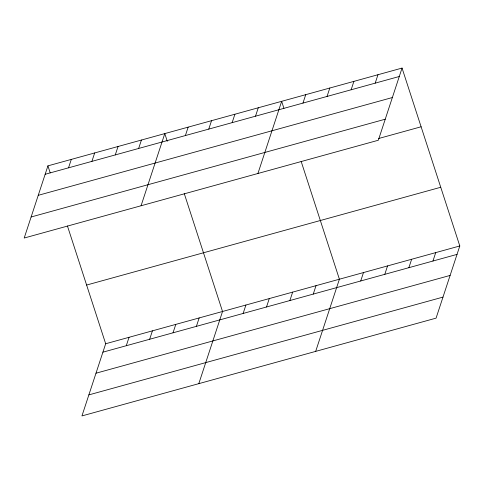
<?xml version="1.0" encoding="UTF-8"?>
<svg xmlns="http://www.w3.org/2000/svg" width="484" height="484" viewBox="0 0 484 484"><rect width="100%" height="100%" fill="white"/><g stroke="black" fill="none" stroke-linecap="round" stroke-linejoin="round"><path stroke-width="0.73" d="M47.928 165.861L24.2 238.031L378.325 140.245L402.053 68.075L47.928 165.861L50.197 172.849M68.534 167.821L71.299 159.405M91.906 161.372L94.67 152.95M115.277 154.916L118.048 146.501M138.648 148.461L141.419 140.045M141.062 205.761L164.79 133.59L167.282 141.28M67.433 225.955L105.675 343.755L81.947 415.925L436.072 318.139L459.8 245.969L402.053 68.075M185.396 135.556L188.161 127.135M126.282 345.721L129.047 337.3M208.767 129.101L211.532 120.685M149.653 339.266L152.418 330.85M232.138 122.646L234.903 114.23M173.024 332.81L175.795 324.395M255.51 116.19L258.281 107.775M196.395 326.355L199.166 317.94M257.924 173.49L281.652 101.319L283.92 108.313M198.809 383.655L222.537 311.484L184.295 193.685M302.966 103.092L305.731 94.67M243.143 313.45L245.908 305.035M327.045 96.437L329.81 88.021M266.515 306.995L269.279 298.58M351.124 89.788L353.895 81.373M289.886 300.54L292.651 292.124M375.203 83.139L377.974 74.724M313.257 294.091L316.028 285.669M315.671 351.384L339.399 279.22L301.157 161.42M360.713 280.986L363.478 272.571M384.792 274.337L387.557 265.916M408.871 267.688L411.642 259.267M432.95 261.033L435.721 252.618M45.163 174.276L399.288 76.49M38.242 195.318L392.367 97.532M31.115 216.989L385.24 119.203M378.615 138.515L421.11 126.778M86.618 285.052L440.743 187.266M105.675 343.755L459.8 245.969M102.91 352.171L457.035 254.384M95.989 373.212L450.114 275.426M88.862 394.89L442.987 297.103"/></g></svg>
